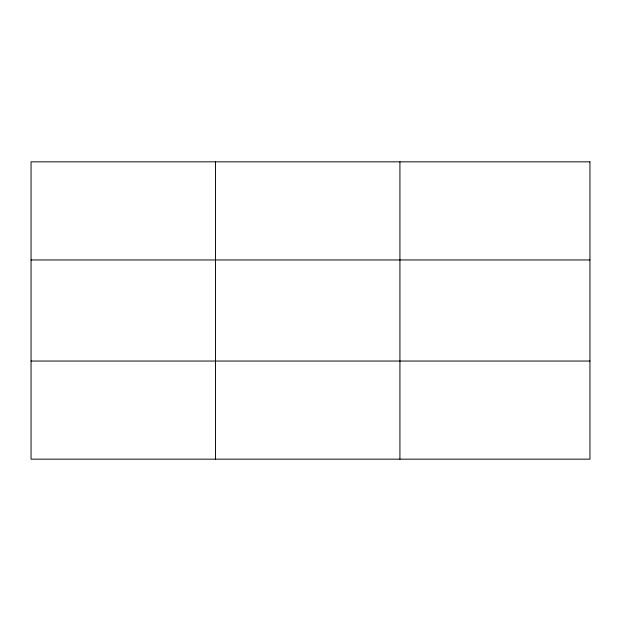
<?xml version="1.0" encoding="UTF-8"?>
<svg xmlns="http://www.w3.org/2000/svg" width="621" height="621" viewBox="0 0 621 621"><rect width="100%" height="100%" fill="white"/><g stroke="black" fill="none" stroke-linecap="round" stroke-linejoin="round"><path stroke-width="0.93" d="M215.487 459.16L215.487 161.84M399.924 459.16L399.924 161.84M31.05 259.958L589.95 259.958M31.05 361.042L589.95 361.042M589.95 161.84L589.95 459.16L31.05 459.16L31.05 161.84L589.95 161.84"/></g></svg>
